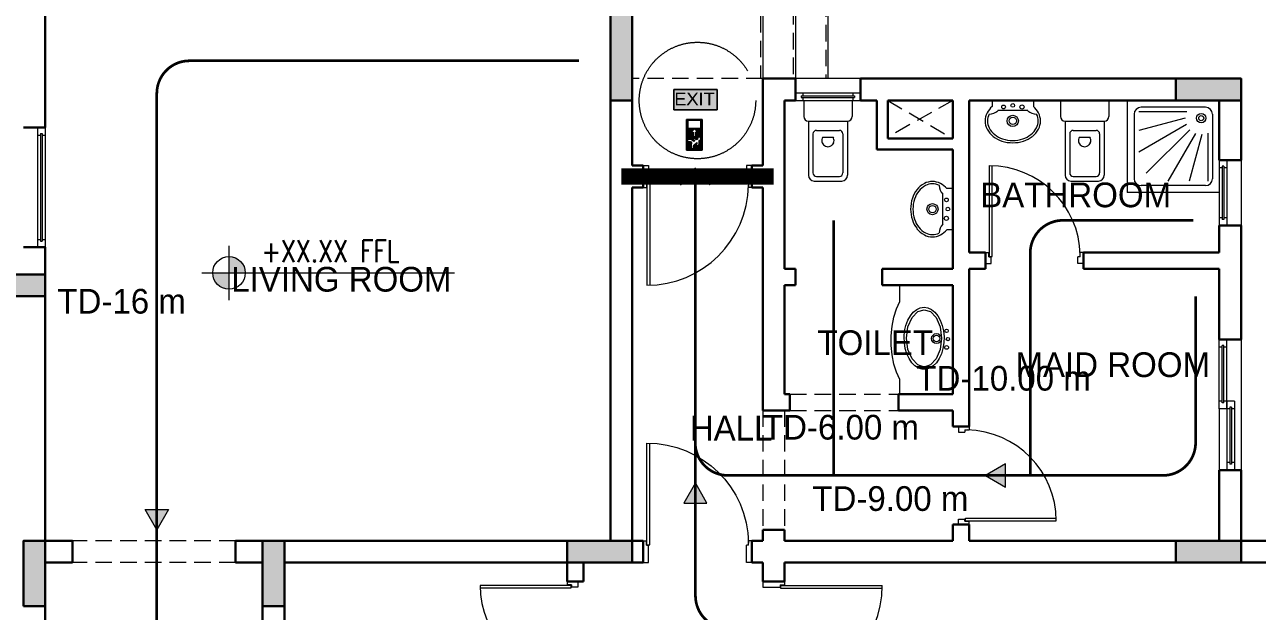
# Model space of a CAD drawing. Header units: millimetres. Extents: x -9083 to 924194, y -232449 to 321637.
# Drawn here: x 251467 to 258951, y -182841 to -179281 of the extents above; entities that cross this region are included whole.
import ezdxf

# ---------------------------------------------------------------- set-up
doc = ezdxf.new("R2010")
doc.units = ezdxf.units.MM
doc.header["$LTSCALE"] = 400
doc.header["$MEASUREMENT"] = 0
for name, pattern in [('Dashed', [7.62, 5.08, -2.54]), ('HIDDEN', [0.375, 0.25, -0.125]), ('PHANTOM2', [1.25, 0.625, -0.125, 0.125, -0.125, 0.125, -0.125])]:
    doc.linetypes.add(name, pattern=pattern)
doc.layers.get('0').update_dxf_attribs({"lineweight": 0, "true_color": 0xff1414})
for name, color, linetype, lineweight in [('ARCHES', 1, 'HIDDEN', 5), ('COLUMNS HATCH', 1, 'Continuous', 5), ('DOOR', 1, 'Continuous', 5), ('FIRE RATE', 244, 'Continuous', 0), ('FIXTURE', 5, 'Continuous', 0), ('GENERAL TEXT', 4, 'Continuous', 5), ('HIDDEN', 237, 'HIDDEN', 0), ('LEVEL SYMBOL', 8, 'Continuous', 5), ('LEVELS', 251, 'Continuous', 5), ('PRO COLUMNS', 6, 'Continuous', 30), ('PROPOSED COLUMNS', 6, 'Continuous', 30), ('STAIR', 1, 'Continuous', 5), ('STAIR NOSE', 1, 'HIDDEN', 5), ('WALL ELEVATION', 3, 'Continuous', 9), ('WALL PROPOSED', 255, 'Continuous', 30), ('WINDOWS', 5, 'Continuous', 5)]:
    doc.layers.add(name, color=color, linetype=linetype, lineweight=lineweight)
doc.layers.add('TRAVEL DISTANCE', color=7, linetype='Continuous', lineweight=5, true_color=0xff0f0f)
doc.styles.add('ROMANS-TITLE', font='ROMANS.shx', dxfattribs={"width": 0.8})
doc.styles.get("Standard").update_dxf_attribs({"font": 'GOTHIC.TTF', "height": 220})

# ---------------------------------------------------------------- blocks, each defined once
blk = doc.blocks.new('*U144')
for p, q in [((-524, -515), (-524, 0)), ((-524, 0), (524, 0)), ((524, -515), (524, 0)), ((-524, -515), (-367, -515)), ((378, -515), (524, -515))]:
    blk.add_line(p, q)
for points in [[(-312, -278), (-307, -242), (-291, -207), (-265, -174), (-230, -146), (-187, -122), (-137, -103), (-84, -91), (-27, -86), (30, -88), (85, -97), (137, -112), (183, -133), (222, -159), (253, -190), (274, -224), (285, -260), (285, -297), (274, -333), (253, -367), (222, -397), (183, -424), (137, -445), (85, -460), (30, -469), (-27, -471), (-84, -466), (-137, -454), (-187, -435), (-230, -411), (-265, -383), (-291, -350), (-307, -315)], [(-289, -278), (-270, -217), (-212, -162), (-122, -123), (-13, -109), (96, -123), (186, -162), (244, -217), (264, -278), (244, -340), (186, -395), (96, -434), (-13, -448), (-122, -434), (-212, -395), (-270, -340)]]:
    blk.add_lwpolyline(points, close=True)
blk.add_lwpolyline([(385, -511), (315, -544), (235, -569), (147, -586), (56, -595), (-38, -596), (-130, -587), (-217, -571), (-297, -546), (-368, -514)])
for centre, radius in [((-85, -61), 16.1), ((-10, -158), 48.5), ((-5, -49), 16), ((75, -61), 18.1), ((-10, -158), 31.8)]:
    blk.add_circle(centre, radius)
blk = doc.blocks.new('*U145')
for p, q in [((180, 0), (-180, 0)), ((-180, 0), (-180, -53)), ((180, 0), (180, -52)), ((130, -89), (-130, -89))]:
    blk.add_line(p, q)
for centre, radius in [((-80, -57), 16.1), ((0, -44), 16), ((80, -57), 18.1), ((0, -178), 48.5), ((0, -178), 31.8)]:
    blk.add_circle(centre, radius)
for centre, radius, start, end in [((-45, -201), 200, 132.2414, 152.3807), ((-209, 0), 119, 271.591, 311.3839), ((214, 5), 126, 228.3983, 266.8513), ((46, -201), 200, 27.6193, 48.0173), ((-88, -178), 152, 152.3807, 180), ((-88, -178), 152, 180, 207.6193), ((-88, -178), 132, 153.1014, 207.6193), ((89, -178), 132, 332.3807, 25.9024), ((89, -178), 152, 0, 27.6193), ((89, -178), 152, 332.3807, 0), ((-45, -156), 200, 207.6193, 231.6325), ((-45, -156), 180, 207.6193, 231.6325), ((-18, -121), 244, 231.6325, 251.8447), ((-18, -121), 224, 231.6325, 251.8447), ((18, -121), 224, 288.1553, 308.3675), ((18, -121), 244, 288.1553, 308.3675), ((46, -156), 180, 308.3675, 332.3807), ((46, -156), 200, 308.3675, 332.3807), ((0, -66), 302, 251.8447, 270), ((0, -66), 282, 251.8447, 270), ((0, -66), 282, 270, 288.1553), ((0, -66), 302, 270, 288.1553)]:
    blk.add_arc(centre, radius, start, end)
blk = doc.blocks.new('*U146')
for p, q in [((-210, 0), (-210, -140)), ((-210, 0), (210, 0)), ((210, 0), (210, -140)), ((-170, -180), (-170, -650)), ((-170, -180), (170, -180)), ((170, -180), (170, -650)), ((-130, -290), (-130, -630)), ((-100, -260), (100, -260)), ((-44, -319), (44, -319)), ((130, -290), (130, -630)), ((-120, -700), (120, -700)), ((-100, -660), (100, -660))]:
    blk.add_line(p, q)
for centre, radius, start, end in [((-170, -140), 40, 180, 270), ((170, -140), 40, 270, 0), ((-100, -290), 30, 90, 180), ((-1, -349), 53, 144.8858, 157.2878), ((1, -349), 53, 22.7122, 35.1142), ((100, -290), 30, 0, 90), ((-1, -349), 52.4, 157.2878, 180), ((-1, -349), 52.4, 180, 202.7122), ((-1, -349), 53, 202.7122, 225.2991), ((0, -348), 53.5, 225.2991, 247.7107), ((0, -348), 54, 247.7107, 270), ((0, -348), 54, 270, 292.2893), ((0, -348), 53.5, 292.2893, 314.7009), ((1, -349), 53, 314.7009, 337.2878), ((1, -349), 52.4, 360, 22.7122), ((1, -349), 52.4, 337.2878, 0), ((-100, -630), 30, 180, 270), ((100, -630), 30, 270, 0), ((-120, -650), 50, 180, 270), ((120, -650), 50, 270, 0)]:
    blk.add_arc(centre, radius, start, end)
blk = doc.blocks.new('*U147')
for p, q in [((-400, 0), (-400, -800)), ((400, 0), (-400, 0)), ((400, 0), (400, -800)), ((117, -100), (-300, -100)), ((280, -60), (-280, -60)), ((-340, -120), (-340, -680)), ((104, -154), (-300, -262)), ((114, -209), (-300, -448)), ((340, -120), (340, -680)), ((143, -255), (-234, -633)), ((192, -287), (-46, -700)), ((247, -297), (139, -700)), ((300, -284), (300, -700)), ((280, -740), (-280, -740)), ((400, -800), (-400, -800))]:
    blk.add_line(p, q)
for radius in [40.8, 22]:
    blk.add_circle((243, -154), radius)
for centre, start, end in [((-280, -120), 90, 180), ((280, -120), 0, 90), ((-280, -680), 180, 270), ((280, -680), 270, 0)]:
    blk.add_arc(centre, 60, start, end)
blk = doc.blocks.new('A$C5226484c')
at = {"layer": 'TRAVEL DISTANCE', "transparency": 33554559}
h = blk.add_hatch(color=256, dxfattribs=at)
h.dxf.hatch_style = 1
h.paths.add_polyline_path([(0, -186), (107, 0), (-107, 0)])
at = {"layer": 'TRAVEL DISTANCE'}
blk.add_lwpolyline([(0, -186), (107, 0), (-107, 0)], close=True, dxfattribs=at)
blk = doc.blocks.new('VILLA GROUND COLUMNS')
at = {"layer": 'COLUMNS HATCH', "ltscale": 300}
for points in [[(406768, 181985), (406768, 180785), (406568, 180785), (406568, 181985)], [(412368, 180785), (411768, 180785), (411768, 180985), (412368, 180985)], [(401368, 178985), (400768, 178985), (400768, 179185), (401368, 179185)], [(401168, 176135), (401168, 176735), (401368, 176735), (401368, 176135)], [(403368, 176135), (403368, 176735), (403568, 176735), (403568, 176135)], [(406768, 176535), (406168, 176535), (406168, 176735), (406768, 176735)], [(412368, 176535), (411768, 176535), (411768, 176735), (412368, 176735)]]:
    blk.add_hatch(color=256, dxfattribs=at).paths.add_polyline_path(points)
at = {"layer": 'PRO COLUMNS', "ltscale": 300}
for points in [[(406768, 181985), (406568, 181985), (406568, 180785), (406768, 180785)], [(412368, 180785), (412368, 180985), (411768, 180985), (411768, 180785)], [(401368, 178985), (401368, 179185), (400768, 179185), (400768, 178985)], [(401168, 176135), (401368, 176135), (401368, 176735), (401168, 176735)], [(403368, 176135), (403568, 176135), (403568, 176735), (403368, 176735)], [(406768, 176535), (406768, 176735), (406168, 176735), (406168, 176535)], [(412368, 176535), (412368, 176735), (411768, 176735), (411768, 176535)]]:
    blk.add_lwpolyline(points, close=True, dxfattribs=at)
blk = doc.blocks.new('A-LVL_PLAN')
at = {"layer": 'LEVELS', "ltscale": 800}
h = blk.add_hatch(color=256, dxfattribs=at)
h.paths.add_polyline_path([(0, 0), (150, 0, 0.414214), (0, 150)])
h.paths.add_polyline_path([(0, -150), (0, 0), (-150, 0, 0.414214)])
at = {"layer": 'LEVELS'}
for p, q in [((0, -250), (0, 250)), ((-250, 0), (250, 0))]:
    blk.add_line(p, q, dxfattribs=at)
at = {"layer": 'LEVELS', "ltscale": 800}
blk.add_line((0, 0), (2074, 0), dxfattribs=at)
at = {"layer": 'LEVELS'}
blk.add_circle((0, 0), 150, dxfattribs=at)
at = {"layer": 'LEVELS', "ltscale": 800, "style": 'ROMANS-TITLE', "width": 0.8}
blk.add_attdef('FLOOR-LEVEL', (300, 100), '', height=200, dxfattribs=at)
blk = doc.blocks.new('*U63')
for p, q in [((-1565, 66), (-1565, 1001)), ((-1540, 66), (-1540, 1000)), ((-1600, 101), (-1570, 101)), ((-1570, 61), (-1570, 101)), ((-1570, 61), (-1550, 61)), ((-1565, 66), (-1540, 66)), ((-1550, -99), (-1550, 61)), ((-650, -99), (-650, 61)), ((-630, 61), (-650, 61)), ((-600, 101), (-630, 101)), ((-630, 61), (-630, 101)), ((-1600, -99), (-1550, -99)), ((-600, -99), (-650, -99))]:
    blk.add_line(p, q)
blk.add_arc((-1565, 66), 935, 0.9304, 89.9953)
blk = doc.blocks.new('*U65')
for p, q in [((1540, 64), (1540, 897)), ((1565, 64), (1565, 899)), ((700, 99), (730, 99)), ((730, 59), (730, 99)), ((730, 59), (750, 59)), ((750, -1), (750, 59)), ((1565, 64), (1540, 64)), ((1550, -1), (1550, 59)), ((1570, 59), (1550, 59)), ((1570, 59), (1570, 99)), ((1600, 99), (1570, 99)), ((700, -1), (750, -1)), ((1600, -1), (1550, -1))]:
    blk.add_line(p, q)
blk.add_arc((1565, 63), 835, 90.0066, 178.9548)
blk = doc.blocks.new('*U66')
for p, q in [((-1565, 64), (-1565, 899)), ((-1540, 64), (-1540, 897)), ((-1600, 99), (-1570, 99)), ((-1570, 59), (-1570, 99)), ((-1570, 59), (-1550, 59)), ((-1565, 64), (-1540, 64)), ((-1550, -1), (-1550, 59)), ((-750, -1), (-750, 59)), ((-730, 59), (-750, 59)), ((-700, 99), (-730, 99)), ((-730, 59), (-730, 99)), ((-1600, -1), (-1550, -1)), ((-700, -1), (-750, -1))]:
    blk.add_line(p, q)
blk.add_arc((-1565, 63), 835, 1.0452, 89.9934)
blk = doc.blocks.new('*U69')
for p, q in [((-1600, 99), (-1550, 99)), ((-1550, 99), (-1550, -61)), ((-650, 99), (-650, -61)), ((-600, 99), (-650, 99)), ((-1600, -101), (-1570, -101)), ((-1570, -61), (-1550, -61)), ((-1570, -61), (-1570, -101)), ((-1565, -66), (-1565, -1001)), ((-1565, -66), (-1540, -66)), ((-1540, -66), (-1540, -1000)), ((-630, -61), (-650, -61)), ((-630, -61), (-630, -101)), ((-600, -101), (-630, -101))]:
    blk.add_line(p, q)
blk.add_arc((-1565, -66), 935, 270.0047, 359.0696)
blk = doc.blocks.new('*U64')
for p, q in [((-1600, 1), (-1550, 1)), ((-1550, 1), (-1550, -59)), ((-750, 1), (-750, -59)), ((-700, 1), (-750, 1)), ((-1600, -99), (-1570, -99)), ((-1570, -59), (-1550, -59)), ((-1570, -59), (-1570, -99)), ((-1565, -64), (-1565, -899)), ((-1565, -64), (-1540, -64)), ((-1540, -64), (-1540, -897)), ((-730, -59), (-750, -59)), ((-730, -59), (-730, -99)), ((-700, -99), (-730, -99))]:
    blk.add_line(p, q)
blk.add_arc((-1565, -63), 835, 270.0066, 358.9548)

msp = doc.modelspace()

# ---------------------------------------------------------------- hatches: boundary and pattern name
at = {"layer": 'TRAVEL DISTANCE', "lineweight": 0, "transparency": 33554559}
for points in [[(255478.14344, -179693.79875), (255420.94344, -179693.79875), (255420.94344, -179770.79875), (255480.34344, -179770.79875), (255480.34344, -179761.99875), (255429.74344, -179761.99875), (255429.74344, -179735.59875), (255473.74344, -179735.59875), (255473.74344, -179726.79875), (255429.74344, -179726.79875), (255429.74344, -179702.59875), (255478.14344, -179702.59875)], [(255515.54344, -179731.19875), (255484.74344, -179770.79875), (255497.94344, -179770.79875), (255517.74344, -179744.39875), (255522.14344, -179737.79875)], [(255502.34344, -179693.79875), (255489.14344, -179693.79875), (255515.54344, -179731.19875), (255522.14344, -179737.79875), (255526.54344, -179744.39875), (255546.34344, -179770.79875), (255557.34344, -179770.79875), (255528.74344, -179728.99875), (255522.14344, -179722.39875), (255515.54344, -179713.59875)], [(255555.14344, -179693.79875), (255544.14344, -179693.79875), (255528.74344, -179713.59875), (255522.14344, -179722.39875), (255528.74344, -179728.99875)], [(255654.14344, -179693.79875), (255592.54344, -179693.79875), (255592.54344, -179702.59875), (255618.94344, -179702.59875), (255618.94344, -179770.79875), (255629.94344, -179770.79875), (255629.94344, -179702.59875), (255654.14344, -179702.59875)]]:
    msp.add_hatch(color=256, dxfattribs=at).paths.add_polyline_path(points)

# ---------------------------------------------------------------- linework, layer by layer
at = {"layer": 'ARCHES', "lineweight": 0}
for p, q in [((256113.3367, -181522.65955), (256773.3367, -181522.65955)), ((255948.3367, -181621.65955), (255948.3367, -182347.65955)), ((256080.3367, -181621.65955), (256080.3367, -182347.65955)), ((256113.3367, -181621.65955), (256773.3367, -181621.65955)), ((252747.3367, -182413.65955), (251757.3367, -182413.65955)), ((252747.3367, -182545.65955), (251757.3367, -182545.65955))]:
    msp.add_line(p, q, dxfattribs=at)
at = {"layer": 'FIRE RATE', "color": 244, "lineweight": 0, "true_color": 0x991b1e, "const_width": 100}
msp.add_lwpolyline([(256015.20298, -180202.65955), (255090.28463, -180202.65955)], dxfattribs=at)
at = {"layer": 'HIDDEN', "lineweight": 0}
for p, q in [((255948.3367, -179608.65955), (255156.3367, -179608.65955)), ((257103.3367, -179740.65955), (256707.3367, -179963.13723)), ((256707.3367, -179741.28753), (257103.3367, -179973.29195))]:
    msp.add_line(p, q, dxfattribs=at)
at = {"layer": 'STAIR', "lineweight": 0}
for points in [[(250338.3367, -179641.65955), (250338.3367, -176869.65955), (256344.3367, -176869.65955), (256344.3367, -179608.65955)], [(250536.3367, -179641.65955), (250536.3367, -177067.65955), (256146.3367, -177067.65955), (256146.3367, -179608.65955)], [(250734.3367, -179641.65955), (250734.3367, -177265.65955), (255948.3367, -177265.65955), (255948.3367, -179608.65955)]]:
    msp.add_lwpolyline(points, dxfattribs=at)
at = {"layer": 'STAIR NOSE', "linetype": 'HIDDEN', "lineweight": 0}
for points in [[(250351.5367, -179641.65955), (250351.5367, -176882.85955), (256331.1367, -176882.85955), (256331.1367, -179608.65955)], [(250549.5367, -179641.65955), (250549.5367, -177080.85955), (256133.1367, -177080.85955), (256133.1367, -179608.65955)], [(250747.5367, -179641.65955), (250747.5367, -177278.85955), (255935.1367, -177278.85955), (255935.1367, -179608.65955)]]:
    msp.add_lwpolyline(points, dxfattribs=at)
at = {"layer": 'TRAVEL DISTANCE', "linetype": 'PHANTOM2', "lineweight": 0, "const_width": 16.5}
for points in [[(254833.62153, -179500.30277), (252467.57866, -179500.30277, 0.4142135624), (252269.57866, -179698.30277), (252269.57866, -185817.74943)], [(255538.5817, -180158.72087), (255538.5817, -181818.67616, 0.4142135624), (255736.5817, -182016.67616), (258378.49016, -182016.67616, 0.4142135624), (258576.49016, -181818.67616), (258576.49016, -180929.20471)], [(259190.93584, -184367.57035), (259190.93584, -183143.29165, 0.4142135624), (258992.93584, -182945.29165), (255737.84796, -182945.29165, -0.4138844347), (255539.84809, -182747.51417), (255538.5817, -180158.72087)], [(258562.61277, -180468.68025), (257770.4045, -180468.68025, 0.4142135624), (257572.4045, -180666.68025), (257572.4045, -182016.67616)]]:
    msp.add_lwpolyline(points, format="xyb", dxfattribs=at)
at = {"layer": 'TRAVEL DISTANCE', "lineweight": 0}
for points in [[(255671.74344, -179797.19875), (255671.74344, -179673.99875), (255407.74344, -179673.99875), (255407.74344, -179797.19875)], [(255407.74344, -179797.19875), (255407.74344, -179673.99875), (255671.74344, -179673.99875), (255671.74344, -179797.19875)], [(255580.00344, -179856.37875), (255485.40344, -179856.37875), (255485.40344, -180043.37875), (255580.00344, -180043.37875)], [(255485.40344, -179856.37875), (255492.00307, -179856.37875), (255492.00307, -180043.37875), (255485.40344, -180043.37875)], [(255492.00344, -179856.37875), (255494.20337, -179856.37875), (255494.20337, -179979.57875), (255492.00344, -179979.57875)], [(255494.20344, -179856.37875), (255573.40344, -179856.37875), (255573.40344, -179862.97839), (255494.20344, -179862.97839)], [(255514.00344, -179909.17875), (255514.00344, -179977.37875), (255494.20344, -179979.57875), (255494.20344, -179909.17875)], [(255533.80344, -179909.17875), (255533.80344, -179913.57875), (255514.00344, -179933.37875), (255514.00344, -179909.17875)], [(255514.00344, -179933.37875), (255514.00344, -179909.17875), (255514.00344, -179933.37875), (255514.00344, -179909.17875)], [(255525.00344, -179933.37875), (255525.00344, -179959.77875), (255540.40344, -179959.77875), (255540.40344, -179933.37875), (255551.40344, -179933.37875), (255533.80344, -179913.57875), (255514.00344, -179933.37875)], [(255551.40344, -179909.17875), (255551.40344, -179933.37875), (255533.80344, -179913.57875), (255533.80344, -179909.17875)], [(255553.60344, -179909.17875), (255553.60344, -179966.37875), (255551.40344, -179968.57875), (255551.40344, -179970.77875), (255551.40344, -179909.17875)], [(255553.60344, -179909.17875), (255555.80337, -179909.17875), (255555.80337, -179966.37875), (255553.60344, -179966.37875)], [(255555.80344, -179909.17875), (255558.00337, -179909.17875), (255558.00337, -179964.17875), (255555.80344, -179964.17875)], [(255558.00344, -179909.17875), (255560.20337, -179909.17875), (255560.20337, -179964.17875), (255558.00344, -179964.17875)], [(255562.40344, -179909.17875), (255562.40344, -179961.97875), (255560.20344, -179964.17875), (255560.20344, -179909.17875)], [(255564.60344, -179909.17875), (255564.60344, -179964.17875), (255562.40344, -179961.97875), (255562.40344, -179909.17875)], [(255564.60344, -179909.17875), (255566.80337, -179909.17875), (255566.80337, -179964.17875), (255564.60344, -179964.17875)], [(255566.80344, -179909.17875), (255569.00337, -179909.17875), (255569.00337, -179964.17875), (255566.80344, -179964.17875)], [(255571.20344, -179909.17875), (255571.20344, -179966.37875), (255569.00344, -179964.17875), (255569.00344, -179909.17875)], [(255573.40344, -179909.17875), (255573.40344, -179968.57875), (255571.20344, -179966.37875), (255571.20344, -179909.17875)], [(255573.40344, -179856.37875), (255580.00381, -179856.37875), (255580.00381, -180043.37875), (255573.40344, -180043.37875)], [(255551.40344, -179975.17875), (255547.00344, -179977.37875), (255544.80344, -179979.57875), (255538.20344, -179972.97875), (255538.20344, -179961.97875), (255527.20344, -179961.97875), (255527.20344, -179979.57875), (255533.80344, -179986.17875), (255529.40344, -179990.57875), (255514.00344, -179977.37875), (255492.00344, -179979.57875), (255492.00344, -179990.57875), (255509.60344, -179990.57875), (255518.40344, -180001.57875), (255514.00344, -180005.97875), (255514.00344, -180032.37875), (255527.20344, -180032.37875), (255527.20344, -180016.97875), (255529.40344, -180012.57875), (255549.20344, -179997.17875), (255549.20344, -180001.57875), (255542.60344, -180012.57875), (255549.20344, -180019.17875), (255562.40344, -180005.97875), (255562.40344, -179983.97875), (255571.20344, -179979.57875), (255573.40344, -179972.97875), (255569.00344, -179964.17875), (255560.20344, -179961.97875), (255553.60344, -179966.37875)], [(255492.00344, -179990.57875), (255509.60344, -179990.57875), (255509.60344, -180043.37875), (255492.00344, -180043.37875)], [(255514.00344, -179997.17875), (255514.00344, -180043.37875), (255509.60344, -180043.37875), (255509.60344, -179990.57875)], [(255525.00344, -179933.37875), (255525.00344, -179986.17875), (255514.00344, -179977.37875), (255514.00344, -179933.37875)], [(255527.20344, -179959.77875), (255527.20344, -179988.37875), (255525.00344, -179986.17875), (255525.00344, -179959.77875)], [(255527.20344, -179959.77875), (255538.20344, -179959.77875), (255538.20344, -179961.97868), (255527.20344, -179961.97868)], [(255527.20344, -179979.57875), (255527.20344, -179988.37875), (255527.20344, -179961.97875)], [(255529.40344, -179979.57875), (255529.40344, -179990.57875), (255527.20344, -179988.37875), (255527.20344, -179979.57875)], [(255533.80344, -179983.97875), (255533.80344, -179986.17875), (255529.40344, -179990.57875), (255529.40344, -179979.57875)], [(255540.40344, -179959.77875), (255540.40344, -179975.17875), (255538.20344, -179972.97875), (255538.20344, -179959.77875)], [(255544.80344, -179933.37875), (255544.80344, -179979.57875), (255540.40344, -179975.17875), (255540.40344, -179933.37875)], [(255547.00344, -179933.37875), (255547.00344, -179977.37875), (255544.80344, -179979.57875), (255544.80344, -179933.37875)], [(255547.00344, -179933.37875), (255551.40381, -179933.37875), (255551.40381, -179977.37875), (255547.00344, -179977.37875)], [(255551.40344, -179933.37875), (255551.40344, -179970.77875), (255551.40344, -179933.37875), (255551.40344, -179972.97875)], [(255551.40344, -179975.17875), (255551.40344, -179972.97875), (255551.40344, -179977.37875)], [(255562.40344, -179983.97875), (255564.60392, -179983.97875), (255564.60392, -180043.37875), (255562.40344, -180043.37875)], [(255564.60344, -179983.97875), (255566.80337, -179983.97875), (255566.80337, -180043.37875), (255564.60344, -180043.37875)], [(255566.80344, -179983.97875), (255569.00337, -179983.97875), (255569.00337, -180043.37875), (255566.80344, -180043.37875)], [(255571.20344, -179981.77875), (255571.20344, -180043.37875), (255569.00344, -180043.37875), (255569.00344, -179983.97875)], [(255573.40344, -179979.57875), (255573.40344, -180043.37875), (255571.20344, -180043.37875), (255571.20344, -179981.77875)], [(255573.40344, -179975.17875), (255573.40344, -179972.97875), (255573.40344, -180043.37875)], [(255518.40344, -180001.57875), (255514.00344, -179997.17875), (255514.00344, -180003.77875)], [(255514.00344, -180032.37875), (255527.20344, -180032.37875), (255527.20344, -180043.37949), (255514.00344, -180043.37949)], [(255529.40344, -180012.57875), (255529.40344, -180043.37875), (255527.20344, -180043.37875), (255527.20344, -180016.97875)], [(255527.20344, -180032.37875), (255527.20344, -180016.97875), (255527.20344, -180043.37875)], [(255542.60344, -180001.57875), (255542.60344, -180043.37875), (255529.40344, -180043.37875), (255529.40344, -180012.57875)], [(255549.20344, -179997.17875), (255549.20344, -180001.57875), (255542.60344, -180012.57875), (255542.60344, -180001.57875)], [(255549.20344, -180019.17875), (255549.20344, -180043.37875), (255542.60344, -180043.37875), (255542.60344, -180012.57875)], [(255562.40344, -180005.97875), (255562.40344, -180043.37875), (255549.20344, -180043.37875), (255549.20344, -180019.17875)]]:
    msp.add_lwpolyline(points, close=True, dxfattribs=at)
for points in [[(255551.40344, -179968.57875), (255551.40344, -179909.17875), (255551.40344, -179968.57875)], [(255555.80344, -179909.17875), (255555.80344, -179966.37875), (255555.80344, -179909.17875)], [(255571.20344, -179909.17875), (255571.20344, -179966.37875), (255571.20344, -179909.17875)], [(255573.40344, -179856.37875), (255573.40344, -179972.97875), (255573.40344, -179856.37875)], [(255573.40344, -179856.37875), (255573.40344, -179970.77875), (255573.40344, -179856.37875)], [(255573.40344, -179968.57875), (255573.40344, -179856.37875), (255573.40344, -179968.57875)], [(255514.00344, -179933.37875), (255514.00344, -179977.37875), (255514.00344, -179933.37875)], [(255533.80344, -179986.17875), (255533.80344, -179983.97875), (255533.80344, -179986.17875)], [(255551.40344, -179933.37875), (255551.40344, -179970.77875), (255551.40344, -179933.37875)], [(255562.40344, -179983.97875), (255562.40344, -180043.37875), (255562.40344, -179983.97875)], [(255573.40344, -179975.17875), (255573.40344, -180043.37875), (255573.40344, -179975.17875)], [(255573.40344, -179977.37875), (255573.40344, -180043.37875), (255573.40344, -179977.37875)], [(255514.00344, -179997.17875), (255514.00344, -180005.97875), (255514.00344, -179997.17875)], [(255549.20344, -180001.57875), (255549.20344, -179997.17875), (255549.20344, -180001.57875)]]:
    msp.add_lwpolyline(points, dxfattribs=at)
at = {"layer": 'TRAVEL DISTANCE', "lineweight": 0, "ltscale": 5, "const_width": 16.5}
msp.add_lwpolyline([(255631.91979, -180252.05896), (255538.5817, -180158.72087), (255445.2436, -180252.05896)], dxfattribs=at)
at = {"layer": 'TRAVEL DISTANCE', "linetype": 'PHANTOM2', "lineweight": 0, "const_width": 16.5}
msp.add_lwpolyline([(256379.45398, -180467.53875), (256379.45398, -182016.67616)], dxfattribs=at)
at = {"layer": 'TRAVEL DISTANCE', "linetype": 'Dashed', "lineweight": 0}
msp.add_circle((255552.13065, -179741.336), 353.50214, dxfattribs=at)
at = {"layer": 'TRAVEL DISTANCE', "lineweight": 0, "transparency": 33554559}
for points in [[(255671.74344, -179673.99875), (255407.74344, -179673.99875), (255671.74344, -179797.19875)], [(255407.74344, -179673.99875), (255671.74344, -179797.19875), (255407.74344, -179797.19875)], [(255568.34344, -179770.79875), (255568.34344, -179693.79875), (255579.34417, -179770.79875), (255579.34417, -179693.79875)], [(255492.00344, -179856.37875), (255492.00344, -180043.37875), (255485.40344, -179856.37875)], [(255492.00344, -180043.37875), (255485.40344, -179856.37875), (255485.40344, -180043.37875)], [(255494.20344, -179856.37875), (255494.20344, -179979.57875), (255492.00344, -179856.37875)], [(255494.20344, -179979.57875), (255492.00344, -179856.37875), (255492.00344, -179979.57875)], [(255573.40344, -179856.37875), (255573.40344, -179862.97875), (255494.20344, -179856.37875)], [(255573.40344, -179862.97875), (255494.20344, -179856.37875), (255494.20344, -179862.97875)], [(255514.00344, -179909.17875), (255514.00344, -179977.37875), (255494.20344, -179909.17875)], [(255514.00344, -179977.37875), (255494.20344, -179909.17875), (255494.20344, -179979.57875)], [(255533.80344, -179909.17875), (255533.80344, -179913.57875), (255514.00344, -179909.17875)], [(255533.80344, -179913.57875), (255514.00344, -179909.17875), (255514.00344, -179933.37875)], [(255551.40344, -179909.17875), (255551.40344, -179933.37875), (255533.80344, -179909.17875)], [(255551.40344, -179933.37875), (255533.80344, -179909.17875), (255533.80344, -179913.57875)], [(255553.60344, -179909.17875), (255553.60344, -179966.37875), (255551.40344, -179909.17875)], [(255553.60344, -179966.37875), (255551.40344, -179909.17875), (255551.40344, -179968.57875)], [(255555.80344, -179909.17875), (255555.80344, -179966.37875), (255553.60344, -179909.17875)], [(255555.80344, -179966.37875), (255553.60344, -179909.17875), (255553.60344, -179966.37875)], [(255558.00344, -179909.17875), (255558.00344, -179964.17875), (255555.80344, -179909.17875)], [(255558.00344, -179964.17875), (255555.80344, -179909.17875), (255555.80344, -179964.17875)], [(255560.20344, -179909.17875), (255560.20344, -179964.17875), (255558.00344, -179909.17875)], [(255560.20344, -179964.17875), (255558.00344, -179909.17875), (255558.00344, -179964.17875)], [(255562.40344, -179909.17875), (255562.40344, -179961.97875), (255560.20344, -179909.17875)], [(255562.40344, -179961.97875), (255560.20344, -179909.17875), (255560.20344, -179964.17875)], [(255564.60344, -179909.17875), (255564.60344, -179964.17875), (255562.40344, -179909.17875)], [(255564.60344, -179964.17875), (255562.40344, -179909.17875), (255562.40344, -179961.97875)], [(255566.80344, -179909.17875), (255566.80344, -179964.17875), (255564.60344, -179909.17875)], [(255566.80344, -179964.17875), (255564.60344, -179909.17875), (255564.60344, -179964.17875)], [(255569.00344, -179909.17875), (255569.00344, -179964.17875), (255566.80344, -179909.17875)], [(255569.00344, -179964.17875), (255566.80344, -179909.17875), (255566.80344, -179964.17875)], [(255571.20344, -179909.17875), (255571.20344, -179966.37875), (255569.00344, -179909.17875)], [(255571.20344, -179966.37875), (255569.00344, -179909.17875), (255569.00344, -179964.17875)], [(255573.40344, -179909.17875), (255573.40344, -179968.57875), (255571.20344, -179909.17875)], [(255573.40344, -179968.57875), (255571.20344, -179909.17875), (255571.20344, -179966.37875)], [(255580.00344, -179856.37875), (255580.00344, -180043.37875), (255573.40344, -179856.37875)], [(255580.00344, -180043.37875), (255573.40344, -179856.37875), (255573.40344, -180043.37875)], [(255509.60344, -179990.57875), (255509.60344, -180043.37875), (255492.00344, -179990.57875)], [(255509.60344, -180043.37875), (255492.00344, -179990.57875), (255492.00344, -180043.37875)], [(255514.00344, -179997.17875), (255514.00344, -180043.37875), (255509.60344, -179990.57875)], [(255514.00344, -180043.37875), (255509.60344, -179990.57875), (255509.60344, -180043.37875)], [(255525.00344, -179933.37875), (255525.00344, -179986.17875), (255514.00344, -179933.37875)], [(255525.00344, -179986.17875), (255514.00344, -179933.37875), (255514.00344, -179977.37875)], [(255527.20344, -179959.77875), (255527.20344, -179988.37875), (255525.00344, -179959.77875)], [(255527.20344, -179988.37875), (255525.00344, -179959.77875), (255525.00344, -179986.17875)], [(255538.20344, -179959.77875), (255538.20344, -179961.97875), (255527.20344, -179959.77875)], [(255538.20344, -179961.97875), (255527.20344, -179959.77875), (255527.20344, -179961.97875)], [(255529.40344, -179979.57875), (255529.40344, -179990.57875), (255527.20344, -179979.57875)], [(255529.40344, -179990.57875), (255527.20344, -179979.57875), (255527.20344, -179988.37875)], [(255533.80344, -179983.97875), (255533.80344, -179986.17875), (255529.40344, -179979.57875)], [(255533.80344, -179986.17875), (255529.40344, -179979.57875), (255529.40344, -179990.57875)], [(255540.40344, -179959.77875), (255540.40344, -179975.17875), (255538.20344, -179959.77875)], [(255540.40344, -179975.17875), (255538.20344, -179959.77875), (255538.20344, -179972.97875)], [(255544.80344, -179933.37875), (255544.80344, -179979.57875), (255540.40344, -179933.37875)], [(255544.80344, -179979.57875), (255540.40344, -179933.37875), (255540.40344, -179975.17875)], [(255547.00344, -179933.37875), (255547.00344, -179977.37875), (255544.80344, -179933.37875)], [(255547.00344, -179977.37875), (255544.80344, -179933.37875), (255544.80344, -179979.57875)], [(255551.40344, -179933.37875), (255551.40344, -179977.37875), (255547.00344, -179933.37875)], [(255551.40344, -179977.37875), (255547.00344, -179933.37875), (255547.00344, -179977.37875)], [(255564.60344, -179983.97875), (255564.60344, -180043.37875), (255562.40344, -179983.97875)], [(255564.60344, -180043.37875), (255562.40344, -179983.97875), (255562.40344, -180043.37875)], [(255566.80344, -179983.97875), (255566.80344, -180043.37875), (255564.60344, -179983.97875)], [(255566.80344, -180043.37875), (255564.60344, -179983.97875), (255564.60344, -180043.37875)], [(255569.00344, -179983.97875), (255569.00344, -180043.37875), (255566.80344, -179983.97875)], [(255569.00344, -180043.37875), (255566.80344, -179983.97875), (255566.80344, -180043.37875)], [(255571.20344, -179981.77875), (255571.20344, -180043.37875), (255569.00344, -179983.97875)], [(255571.20344, -180043.37875), (255569.00344, -179983.97875), (255569.00344, -180043.37875)], [(255573.40344, -179979.57875), (255573.40344, -180043.37875), (255571.20344, -179981.77875)], [(255573.40344, -180043.37875), (255571.20344, -179981.77875), (255571.20344, -180043.37875)], [(255518.40344, -180001.57875), (255514.00344, -179997.17875), (255514.00344, -180003.77875)], [(255527.20344, -180032.37875), (255527.20344, -180043.37875), (255514.00344, -180032.37875)], [(255527.20344, -180043.37875), (255514.00344, -180032.37875), (255514.00344, -180043.37875)], [(255529.40344, -180012.57875), (255529.40344, -180043.37875), (255527.20344, -180016.97875)], [(255529.40344, -180043.37875), (255527.20344, -180016.97875), (255527.20344, -180043.37875)], [(255542.60344, -180001.57875), (255542.60344, -180043.37875), (255529.40344, -180012.57875)], [(255542.60344, -180043.37875), (255529.40344, -180012.57875), (255529.40344, -180043.37875)], [(255549.20344, -179997.17875), (255549.20344, -180001.57875), (255542.60344, -180001.57875)], [(255549.20344, -180001.57875), (255542.60344, -180001.57875), (255542.60344, -180012.57875)], [(255549.20344, -180019.17875), (255549.20344, -180043.37875), (255542.60344, -180012.57875)], [(255549.20344, -180043.37875), (255542.60344, -180012.57875), (255542.60344, -180043.37875)], [(255562.40344, -180005.97875), (255562.40344, -180043.37875), (255549.20344, -180019.17875)], [(255562.40344, -180043.37875), (255549.20344, -180019.17875), (255549.20344, -180043.37875)]]:
    msp.add_solid(points, dxfattribs=at)
at = {"layer": 'WALL ELEVATION', "linetype": 'Continuous', "lineweight": 0}
for p, q in [((256542.3367, -179608.65955), (256146.3367, -179608.65955)), ((258852.3367, -180103.65955), (258852.3367, -180499.65955)), ((258852.3367, -181192.65955), (258852.3367, -181984.65955))]:
    msp.add_line(p, q, dxfattribs=at)
at = {"layer": 'WALL PROPOSED'}
for p, q in [((255156.3367, -180136.65955), (255156.3367, -178948.65955)), ((251592.3367, -179905.65955), (251592.3367, -179080.65955)), ((255024.3367, -179080.65955), (255024.3367, -182413.65955)), ((255948.3367, -180136.65955), (255948.3367, -179608.65955)), ((255948.3367, -179608.65955), (256146.3367, -179608.65955)), ((256146.3367, -179740.65955), (256146.3367, -179608.65955)), ((256542.3367, -179740.65955), (256542.3367, -179608.65955)), ((256542.3367, -179608.65955), (258852.3367, -179608.65955)), ((258852.3367, -180103.65955), (258852.3367, -179608.65955)), ((256080.3367, -180763.65955), (256080.3367, -179740.65955)), ((256080.3367, -179740.65955), (256146.3367, -179740.65955)), ((256542.3367, -179740.65955), (256641.3367, -179740.65955)), ((256641.3367, -180037.65955), (256641.3367, -179740.65955)), ((256707.3367, -179740.65955), (257103.3367, -179740.65955)), ((256707.3367, -179971.65955), (256707.3367, -179740.65955)), ((257103.3367, -179971.65955), (257103.3367, -179740.65955)), ((257202.3367, -179740.65955), (258720.3367, -179740.65955)), ((257202.3367, -180664.65955), (257202.3367, -179740.65955)), ((258720.3367, -180103.65955), (258720.3367, -179740.65955)), ((251460.3367, -179905.65955), (251592.3367, -179905.65955)), ((257103.3367, -179971.65955), (256707.3367, -179971.65955)), ((257103.3367, -180037.65955), (256641.3367, -180037.65955)), ((257103.3367, -180763.65955), (257103.3367, -180037.65955)), ((255156.3367, -180136.65955), (255222.3367, -180136.65955)), ((255222.3367, -180268.65955), (255222.3367, -180136.65955)), ((255882.3367, -180136.65955), (255948.3367, -180136.65955)), ((255882.3367, -180268.65955), (255882.3367, -180136.65955)), ((258720.3367, -180103.65955), (258852.3367, -180103.65955)), ((255156.3367, -180268.65955), (255156.3367, -182413.65955)), ((255156.3367, -180268.65955), (255222.3367, -180268.65955)), ((255882.3367, -180268.65955), (255948.3367, -180268.65955)), ((255948.3367, -181621.65955), (255948.3367, -180268.65955)), ((258720.3367, -180664.65955), (258720.3367, -180499.65955)), ((258720.3367, -180499.65955), (258852.3367, -180499.65955)), ((258852.3367, -181192.65955), (258852.3367, -180499.65955)), ((251460.3367, -180631.65955), (251592.3367, -180631.65955)), ((251592.3367, -182413.65955), (251592.3367, -180631.65955)), ((257202.3367, -180664.65955), (257301.3367, -180664.65955)), ((257301.3367, -180763.65955), (257301.3367, -180664.65955)), ((257895.3367, -180763.65955), (257895.3367, -180664.65955)), ((257895.3367, -180664.65955), (258720.3367, -180664.65955)), ((256080.3367, -180763.65955), (256146.3367, -180763.65955)), ((256146.3367, -180763.65955), (256146.3367, -180862.65955)), ((256674.3367, -180763.65955), (257103.3367, -180763.65955)), ((256674.3367, -180763.65955), (256674.3367, -180862.65955)), ((257202.3367, -180763.65955), (257301.3367, -180763.65955)), ((257202.3367, -181720.65955), (257202.3367, -180763.65955)), ((257895.3367, -180763.65955), (258720.3367, -180763.65955)), ((258720.3367, -181192.65955), (258720.3367, -180763.65955)), ((256080.3367, -181522.65955), (256080.3367, -180862.65955)), ((256080.3367, -180862.65955), (256146.3367, -180862.65955)), ((256674.3367, -180862.65955), (257103.3367, -180862.65955)), ((257103.3367, -181522.65955), (257103.3367, -180862.65955)), ((258720.3367, -181192.65955), (258852.3367, -181192.65955)), ((256113.3367, -181522.65955), (256080.3367, -181522.65955)), ((256113.3367, -181621.65955), (256113.3367, -181522.65955)), ((256773.3367, -181522.65955), (257103.3367, -181522.65955)), ((256773.3367, -181621.65955), (256773.3367, -181522.65955)), ((256113.3367, -181621.65955), (255948.3367, -181621.65955)), ((256773.3367, -181621.65955), (257103.3367, -181621.65955)), ((257103.3367, -181720.65955), (257103.3367, -181621.65955)), ((257103.3367, -181720.65955), (257202.3367, -181720.65955)), ((258852.3367, -181984.65955), (258720.3367, -181984.65955)), ((258720.3367, -182413.65955), (258720.3367, -181984.65955)), ((258852.3367, -182413.65955), (258852.3367, -181984.65955)), ((255948.3367, -182413.65955), (255948.3367, -182347.65955)), ((256080.3367, -182347.65955), (255948.3367, -182347.65955)), ((256080.3367, -182413.65955), (256080.3367, -182347.65955)), ((257103.3367, -182314.65955), (257202.3367, -182314.65955)), ((257103.3367, -182413.65955), (257103.3367, -182314.65955)), ((257202.3367, -182413.65955), (257202.3367, -182314.65955)), ((251757.3367, -182413.65955), (251592.3367, -182413.65955)), ((251757.3367, -182545.65955), (251757.3367, -182413.65955)), ((252747.3367, -182413.65955), (255024.3367, -182413.65955)), ((252747.3367, -182545.65955), (252747.3367, -182413.65955)), ((255156.3367, -182413.65955), (255222.3367, -182413.65955)), ((255222.3367, -182545.65955), (255222.3367, -182413.65955)), ((255882.3367, -182413.65955), (255948.3367, -182413.65955)), ((255882.3367, -182545.65955), (255882.3367, -182413.65955)), ((256080.3367, -182413.65955), (257103.3367, -182413.65955)), ((257202.3367, -182413.65955), (258720.3367, -182413.65955)), ((258852.3367, -182413.65955), (260007.3367, -182413.65955)), ((251592.3367, -183898.65955), (251592.3367, -182545.65955)), ((251757.3367, -182545.65955), (251592.3367, -182545.65955)), ((252747.3367, -182545.65955), (252912.23255, -182545.65955)), ((252912.23255, -183898.65955), (252912.23255, -182545.65955)), ((253044.3367, -183898.65955), (253044.3367, -182545.65955)), ((253044.3367, -182545.65955), (254760.3367, -182545.65955)), ((254760.3367, -182661.15955), (254760.3367, -182545.65955)), ((254859.3367, -182661.15955), (254859.3367, -182545.65955)), ((254859.3367, -182545.65955), (255222.3367, -182545.65955)), ((255882.3367, -182545.65955), (255948.3367, -182545.65955)), ((255948.3367, -182661.15955), (255948.3367, -182545.65955)), ((256080.3367, -182661.15955), (256080.3367, -182545.65955)), ((256080.3367, -182545.65955), (259875.3367, -182545.65955)), ((254760.3367, -182661.15955), (254859.3367, -182661.15955)), ((255948.3367, -182661.15955), (256080.3367, -182661.15955))]:
    msp.add_line(p, q, dxfattribs=at)
at = {"layer": 'WINDOWS', "lineweight": 0}
for p, q in [((256146.3367, -179694.45955), (256542.3367, -179694.45955)), ((256146.3367, -179694.45955), (256146.3367, -179740.65955)), ((256146.3367, -179740.65955), (256542.3367, -179740.65955)), ((256182.6367, -179712.60955), (256506.0367, -179712.60955)), ((256182.6367, -179712.60955), (256182.6367, -179722.50955)), ((256182.6367, -179722.50955), (256506.0367, -179722.50955)), ((256192.5367, -179694.45955), (256192.5367, -179712.60955)), ((256192.5367, -179722.50955), (256192.5367, -179740.65955)), ((256496.1367, -179694.45955), (256496.1367, -179712.60955)), ((256496.1367, -179722.50955), (256496.1367, -179740.65955)), ((256506.0367, -179712.60955), (256506.0367, -179722.50955)), ((256542.3367, -179694.45955), (256542.3367, -179740.65955)), ((251546.1367, -179905.65955), (251546.1367, -180631.65955)), ((251546.1367, -179905.65955), (251592.3367, -179905.65955)), ((251592.3367, -179905.65955), (251592.3367, -180631.65955)), ((251546.1367, -179951.85955), (251564.2867, -179951.85955)), ((251564.2867, -179941.95955), (251564.2867, -180595.35955)), ((251564.2867, -179941.95955), (251574.1867, -179941.95955)), ((251574.1867, -179941.95955), (251574.1867, -180595.35955)), ((251574.1867, -179951.85955), (251592.3367, -179951.85955)), ((258720.3367, -180103.65955), (258720.3367, -180499.65955)), ((258766.5367, -180103.65955), (258720.3367, -180103.65955)), ((258738.4867, -180139.95955), (258738.4867, -180463.35955)), ((258748.3867, -180139.95955), (258738.4867, -180139.95955)), ((258748.3867, -180139.95955), (258748.3867, -180463.35955)), ((258766.5367, -180103.65955), (258766.5367, -180499.65955)), ((258738.4867, -180149.85955), (258720.3367, -180149.85955)), ((258766.5367, -180149.85955), (258748.3867, -180149.85955)), ((258738.4867, -180453.45955), (258720.3367, -180453.45955)), ((258766.5367, -180499.65955), (258720.3367, -180499.65955)), ((258748.3867, -180463.35955), (258738.4867, -180463.35955)), ((258766.5367, -180453.45955), (258748.3867, -180453.45955)), ((251546.1367, -180585.45955), (251564.2867, -180585.45955)), ((251574.1867, -180585.45955), (251592.3367, -180585.45955)), ((251546.1367, -180631.65955), (251592.3367, -180631.65955)), ((251564.2867, -180595.35955), (251574.1867, -180595.35955)), ((258720.3367, -181611.75955), (258720.3367, -181192.65955)), ((258766.5367, -181192.65955), (258720.3367, -181192.65955)), ((258738.4867, -181238.85955), (258720.3367, -181238.85955)), ((258748.3867, -181228.95955), (258738.4867, -181228.95955)), ((258738.4867, -181575.45955), (258738.4867, -181228.95955)), ((258748.3867, -181575.45955), (258748.3867, -181228.95955)), ((258766.5367, -181238.85955), (258748.3867, -181238.85955)), ((258766.5367, -181611.75955), (258766.5367, -181192.65955)), ((258738.4867, -181565.55955), (258720.3367, -181565.55955)), ((258766.5367, -181611.75955), (258720.3367, -181611.75955)), ((258720.3367, -181611.75955), (258720.3367, -181984.65955)), ((258748.3867, -181575.45955), (258738.4867, -181575.45955)), ((258766.5367, -181565.55955), (258748.3867, -181565.55955)), ((258766.5367, -181565.55955), (258766.5367, -181984.65955)), ((258812.7367, -181565.55955), (258766.5367, -181565.55955)), ((258784.6867, -181611.75955), (258766.5367, -181611.75955)), ((258784.6867, -181601.85955), (258784.6867, -181948.35955)), ((258794.5867, -181601.85955), (258784.6867, -181601.85955)), ((258794.5867, -181601.85955), (258794.5867, -181948.35955)), ((258812.7367, -181611.75955), (258794.5867, -181611.75955)), ((258812.7367, -181565.55955), (258812.7367, -181984.65955)), ((258784.6867, -181938.45955), (258766.5367, -181938.45955)), ((258812.7367, -181938.45955), (258794.5867, -181938.45955)), ((258812.7367, -181984.65955), (258766.5367, -181984.65955)), ((258794.5867, -181948.35955), (258784.6867, -181948.35955))]:
    msp.add_line(p, q, dxfattribs=at)

# ---------------------------------------------------------------- block references
at = {"layer": 'DOOR', "lineweight": 0, "xscale": 0.66, "yscale": 0.66, "zscale": 0.66}
for name, p in [('*U69', (256278.3367, -180201.74999)), ('*U66', (258357.3367, -180729.74999))]:
    msp.add_blockref(name, p, dxfattribs=at)
at = {"layer": 'DOOR', "lineweight": 0, "yscale": 0.66, "zscale": 0.66}
for name, p, xscale, rotation in [('*U65', (257137.24626, -181258.65955), 0.66, 270), ('*U69', (256278.3367, -182480.56911), -0.66, 180), ('*U64', (254825.42714, -183717.15955), 0.66, 270), ('*U63', (256013.42714, -183717.15955), 0.66, 270)]:
    msp.add_blockref(name, p, dxfattribs=dict(at, xscale=xscale, rotation=rotation))
at = {"layer": 'FIXTURE', "lineweight": 0, "xscale": 0.6988224132119649, "yscale": 0.6988224132119649, "zscale": 0.6988224132119649}
for name, p in [('*U146', (256344.3367, -179740.65955)), ('*U145', (257466.3367, -179740.65955)), ('*U146', (257902.85309, -179740.65955)), ('*U147', (258440.80774, -179740.7637))]:
    msp.add_blockref(name, p, dxfattribs=at)
at = {"layer": 'FIXTURE', "lineweight": 0, "rotation": 270}
for name, p, xscale, yscale, zscale in [('*U145', (257103.3367, -180400.65955), 0.6988224132119649, 0.6988224132119649, 0.6988224132119649), ('*U144', (257103.3367, -181192.65955), 0.6293965075438447, 0.6293965075438447, 0.6293965075438447)]:
    msp.add_blockref(name, p, dxfattribs=dict(at, xscale=xscale, yscale=yscale, zscale=zscale))
at = {"layer": 'LEVEL SYMBOL', "lineweight": 0, "ltscale": 800}
ref = msp.add_blockref('A-LVL_PLAN', (252707.96457, -180787.44199), dxfattribs=dict(at, xscale=0.66, yscale=0.66, zscale=0.66))
ref.add_attrib('FLOOR-LEVEL', '+XX.XX FFL', (252905.96457, -180721.44199), dxfattribs={"color": 1, "ltscale": 800, "height": 132, "style": 'ROMANS-TITLE', "width": 0.8})
at = {"layer": 'PROPOSED COLUMNS', "lineweight": 0, "xscale": 0.66, "yscale": 0.66, "zscale": 0.66}
msp.add_blockref('VILLA GROUND COLUMNS', (-13310.60573, -299058.68598), dxfattribs=at)
at = {"layer": 'TRAVEL DISTANCE', "lineweight": 0, "xscale": 0.66, "yscale": 0.66, "zscale": 0.66}
for p, rotation in [((257423.15874, -182016.67616), 270), ((255539.21489, -182184.09517), 180)]:
    msp.add_blockref('A$C5226484c', p, dxfattribs=dict(at, rotation=rotation))
at = {"layer": 'TRAVEL DISTANCE', "lineweight": 0, "xscale": -0.66, "yscale": 0.66, "zscale": 0.66}
msp.add_blockref('A$C5226484c', (252269.57866, -182224.27039), dxfattribs=at)

# ---------------------------------------------------------------- texts
at = {"layer": 'GENERAL TEXT', "lineweight": 0, "char_height": 150, "width": 2774.0642767, "attachment_point": 2}
for s, insert in [('BATHROOM', (257848.31063, -180239.12954)), ('LIVING ROOM', (253390.22381, -180751.04793)), ('TD-16 m', (252055.95296, -180884.56296)), ('TOILET', (256631.418, -181136.26624)), ('MAID ROOM', (258073.39553, -181269.59602)), ('TD-10.00 m', (257410.83461, -181352.00697)), ('HALL\\P ', (255756.49292, -181654.98073)), ('TD-6.00 m', (256423.21302, -181649.0824)), ('TD-9.00 m', (256723.42238, -182081.95494))]:
    msp.add_mtext(s, dxfattribs=dict(at, insert=insert))

doc.saveas('drawing.dxf')
